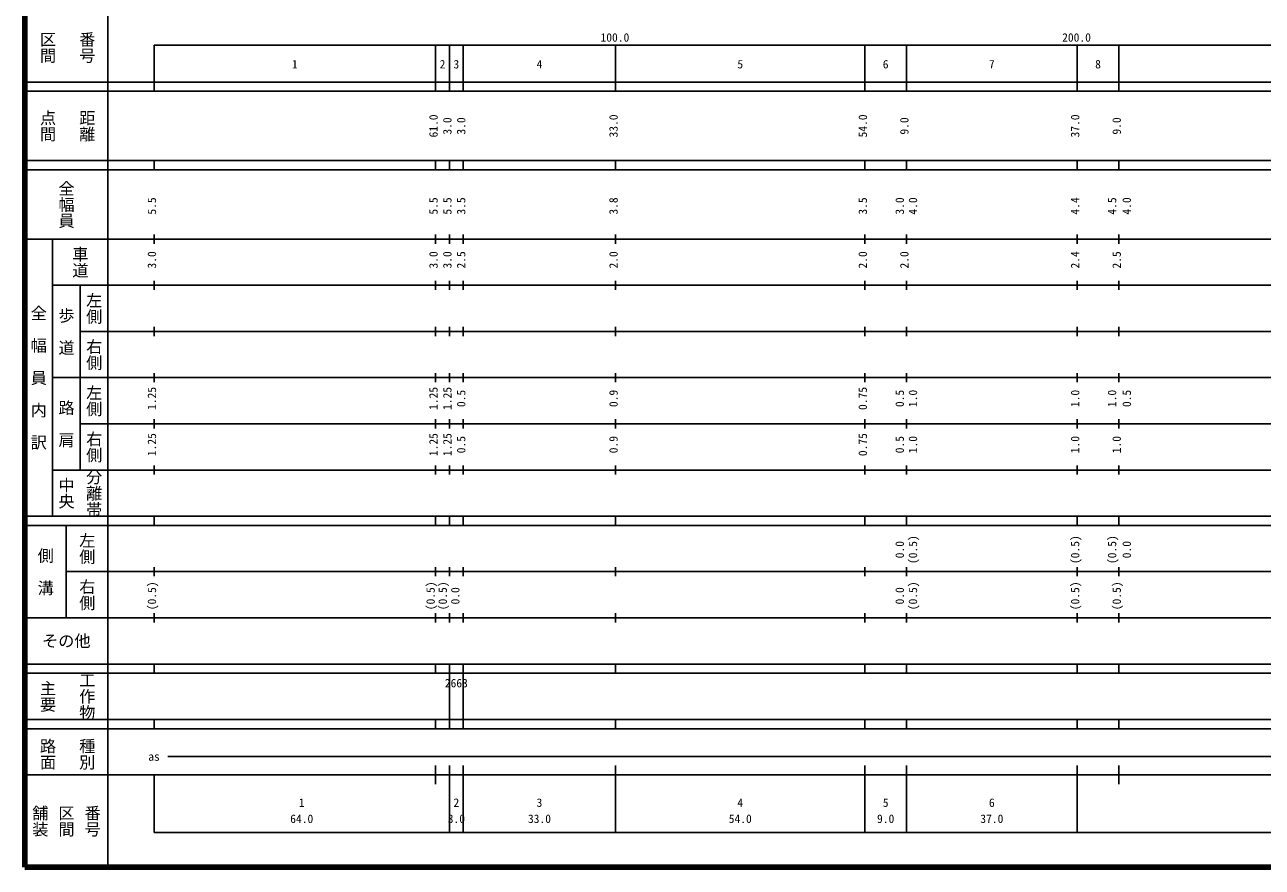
# Model space of a CAD drawing. Units: millimetres on the paper, enlarged 1000 times. Extents: x 40000 to 680000, y 20000 to 380000.
# Drawn here: x 40000 to 308077, y 20000 to 202409 of the extents above; entities that cross this region are included whole.
import ezdxf
from ezdxf.enums import TextEntityAlignment as Align

# ---------------------------------------------------------------- set-up
doc = ezdxf.new("R2010")
doc.units = ezdxf.units.MM
doc.header["$LTSCALE"] = 1000
doc.layers.add('M-TTL', color=2, linetype='Continuous', lineweight=140)
doc.layers.add('M-TTL-BAND', color=7, linetype='Continuous', lineweight=25)
doc.styles.add('@ＭＳ ゴシック', font='')
doc.styles.add('ＭＳ ゴシック', font='')
doc.styles.get('@ＭＳ ゴシック').set_extended_font_data('@MS Gothic')
doc.styles.get('ＭＳ ゴシック').set_extended_font_data('MS Gothic')

msp = doc.modelspace()

# ---------------------------------------------------------------- linework, layer by layer
at = {"layer": 'M-TTL'}
for p, q in [((40000, 380000), (40000, 20000)), ((40000, 20000), (680000, 20000))]:
    msp.add_line(p, q, dxfattribs=at)
at = {"layer": 'M-TTL-BAND'}
for p, q in [((58000, 370000), (58000, 20000)), ((68000, 198000), (579000, 198000)), ((68000, 198000), (68000, 188000)), ((129000, 188000), (129000, 198000)), ((132000, 188000), (132000, 198000)), ((135000, 188000), (135000, 198000)), ((168000, 188000), (168000, 198000)), ((222000, 188000), (222000, 198000)), ((231000, 188000), (231000, 198000)), ((268000, 188000), (268000, 198000)), ((277000, 188000), (277000, 198000)), ((40000, 190000), (579000, 190000)), ((40000, 188000), (579000, 188000)), ((40000, 173000), (579000, 173000)), ((68000, 171000), (68000, 173000)), ((129000, 171000), (129000, 173000)), ((132000, 171000), (132000, 173000)), ((135000, 171000), (135000, 173000)), ((168000, 171000), (168000, 173000)), ((222000, 171000), (222000, 173000)), ((231000, 171000), (231000, 173000)), ((268000, 171000), (268000, 173000)), ((277000, 171000), (277000, 173000)), ((40000, 171000), (579000, 171000)), ((40000, 156000), (579000, 156000)), ((46000, 96000), (46000, 156000)), ((68000, 155000), (68000, 157000)), ((129000, 155000), (129000, 157000)), ((132000, 155000), (132000, 157000)), ((135000, 155000), (135000, 157000)), ((168000, 155000), (168000, 157000)), ((222000, 155000), (222000, 157000)), ((231000, 155000), (231000, 157000)), ((268000, 155000), (268000, 157000)), ((277000, 155000), (277000, 157000)), ((46000, 146000), (579000, 146000)), ((52000, 146000), (52000, 106000)), ((68000, 145000), (68000, 147000)), ((129000, 145000), (129000, 147000)), ((132000, 145000), (132000, 147000)), ((135000, 145000), (135000, 147000)), ((168000, 145000), (168000, 147000)), ((222000, 145000), (222000, 147000)), ((231000, 145000), (231000, 147000)), ((268000, 145000), (268000, 147000)), ((277000, 145000), (277000, 147000)), ((68000, 135000), (68000, 137000)), ((129000, 135000), (129000, 137000)), ((132000, 135000), (132000, 137000)), ((135000, 135000), (135000, 137000)), ((168000, 135000), (168000, 137000)), ((222000, 135000), (222000, 137000)), ((231000, 135000), (231000, 137000)), ((268000, 135000), (268000, 137000)), ((277000, 135000), (277000, 137000)), ((52000, 136000), (579000, 136000)), ((46000, 126000), (579000, 126000)), ((68000, 125000), (68000, 127000)), ((129000, 125000), (129000, 127000)), ((132000, 125000), (132000, 127000)), ((135000, 125000), (135000, 127000)), ((168000, 125000), (168000, 127000)), ((222000, 125000), (222000, 127000)), ((231000, 125000), (231000, 127000)), ((268000, 125000), (268000, 127000)), ((277000, 125000), (277000, 127000)), ((52000, 116000), (579000, 116000)), ((68000, 115000), (68000, 117000)), ((129000, 115000), (129000, 117000)), ((132000, 115000), (132000, 117000)), ((135000, 115000), (135000, 117000)), ((168000, 115000), (168000, 117000)), ((222000, 115000), (222000, 117000)), ((231000, 115000), (231000, 117000)), ((268000, 115000), (268000, 117000)), ((277000, 115000), (277000, 117000)), ((46000, 106000), (579000, 106000)), ((68000, 105000), (68000, 107000)), ((129000, 105000), (129000, 107000)), ((132000, 105000), (132000, 107000)), ((135000, 105000), (135000, 107000)), ((168000, 105000), (168000, 107000)), ((222000, 105000), (222000, 107000)), ((231000, 105000), (231000, 107000)), ((268000, 105000), (268000, 107000)), ((277000, 105000), (277000, 107000)), ((40000, 96000), (579000, 96000)), ((40000, 94000), (579000, 94000)), ((49000, 94000), (49000, 74000)), ((68000, 94000), (68000, 96000)), ((129000, 94000), (129000, 96000)), ((132000, 94000), (132000, 96000)), ((135000, 94000), (135000, 96000)), ((168000, 94000), (168000, 96000)), ((222000, 94000), (222000, 96000)), ((231000, 94000), (231000, 96000)), ((268000, 94000), (268000, 96000)), ((277000, 94000), (277000, 96000)), ((49000, 84000), (579000, 84000)), ((68000, 83000), (68000, 85000)), ((129000, 83000), (129000, 85000)), ((132000, 83000), (132000, 85000)), ((135000, 83000), (135000, 85000)), ((168000, 83000), (168000, 85000)), ((222000, 83000), (222000, 85000)), ((231000, 83000), (231000, 85000)), ((268000, 83000), (268000, 85000)), ((277000, 83000), (277000, 85000)), ((40000, 74000), (579000, 74000)), ((68000, 73000), (68000, 75000)), ((129000, 73000), (129000, 75000)), ((132000, 73000), (132000, 75000)), ((135000, 73000), (135000, 75000)), ((168000, 73000), (168000, 75000)), ((222000, 73000), (222000, 75000)), ((231000, 73000), (231000, 75000)), ((268000, 73000), (268000, 75000)), ((277000, 73000), (277000, 75000)), ((40000, 64000), (579000, 64000)), ((40000, 62000), (579000, 62000)), ((68000, 62000), (68000, 64000)), ((129000, 62000), (129000, 64000)), ((132000, 62000), (132000, 64000)), ((132000, 52000), (132000, 62000)), ((135000, 62000), (135000, 64000)), ((135000, 52000), (135000, 62000)), ((168000, 62000), (168000, 64000)), ((222000, 62000), (222000, 64000)), ((231000, 62000), (231000, 64000)), ((268000, 62000), (268000, 64000)), ((277000, 62000), (277000, 64000)), ((40000, 52000), (579000, 52000)), ((68000, 50000), (68000, 52000)), ((129000, 50000), (129000, 52000)), ((132000, 50000), (132000, 52000)), ((135000, 50000), (135000, 52000)), ((168000, 50000), (168000, 52000)), ((222000, 50000), (222000, 52000)), ((231000, 50000), (231000, 52000)), ((268000, 50000), (268000, 52000)), ((277000, 50000), (277000, 52000)), ((40000, 50000), (579000, 50000)), ((71000, 44000), (488000, 44000)), ((129000, 38000), (129000, 42000)), ((132000, 27500), (132000, 42000)), ((135000, 27500), (135000, 42000)), ((168000, 27500), (168000, 42000)), ((222000, 27500), (222000, 42000)), ((231000, 27500), (231000, 42000)), ((268000, 27500), (268000, 42000)), ((277000, 38000), (277000, 42000)), ((40000, 40000), (579000, 40000)), ((68000, 40000), (68000, 27500)), ((68000, 27500), (579000, 27500))]:
    msp.add_line(p, q, dxfattribs=at)

# ---------------------------------------------------------------- texts
at = {"layer": 'M-TTL-BAND', "style": '@ＭＳ ゴシック'}
for s, p in [('区間', (45000, 197500)), ('番号', (53500, 197500)), ('点間', (45000, 180500)), ('距離', (53500, 180500)), ('全幅員', (49000, 163500)), ('車道', (52000, 151000)), ('左側', (55000, 141000)), ('全\u3000幅\u3000員\u3000内\u3000訳', (43000, 126000)), ('歩\u3000道', (49000, 136000)), ('右側', (55000, 131000)), ('左側', (55000, 121000)), ('路\u3000肩', (49000, 116000)), ('右側', (55000, 111000)), ('分離帯', (55000, 101000)), ('中央', (49000, 101000)), ('左側', (53500, 89000)), ('側\u3000溝', (44500, 84000)), ('右側', (53500, 79000)), ('工作物', (53500, 57000)), ('主要', (45000, 57000)), ('路面', (45000, 44500)), ('種別', (53500, 44500)), ('舗装', (43333, 30000)), ('区間', (49000, 30000)), ('番号', (54667, 30000))]:
    msp.add_text(s, height=2566, rotation=270, dxfattribs=at).set_placement(p, align=Align.MIDDLE_CENTER)
at = {"layer": 'M-TTL-BAND', "style": 'ＭＳ ゴシック'}
for s, p in [('100.0', (167844, 198195)), ('200.0', (267844, 198195)), ('1', (98500, 192405)), ('2', (130500, 192405)), ('3', (133500, 192405)), ('4', (151500, 192405)), ('5', (195000, 192405)), ('6', (226500, 192405)), ('7', (249500, 192405)), ('8', (272500, 192405)), ('as', (68000, 42500)), ('1', (100000, 32523)), ('2', (133500, 32523)), ('3', (151500, 32523)), ('4', (195000, 32523)), ('5', (226500, 32523)), ('6', (249500, 32523)), ('64.0', (100000, 29033)), ('3.0', (133500, 29033)), ('33.0', (151500, 29033)), ('54.0', (195000, 29033)), ('9.0', (226500, 29033)), ('37.0', (249500, 29033))]:
    msp.add_text(s, height=1833, dxfattribs=at).set_placement(p, align=Align.BOTTOM_CENTER)
for s, p in [('61.0', (130000, 180500)), ('33.0', (169000, 180500)), ('54.0', (223000, 180500)), ('37.0', (269000, 180500)), ('3.0', (133000, 180500)), ('3.0', (136000, 180500)), ('9.0', (232000, 180500)), ('9.0', (278000, 180500)), ('5.5', (69000, 163174)), ('5.5', (130000, 163174)), ('5.5', (133000, 163174)), ('3.5', (136000, 163174)), ('3.8', (169000, 163174)), ('3.5', (223000, 163174)), ('3.0', (231000, 163174)), ('4.0', (233862, 163174)), ('4.4', (269000, 163174)), ('4.5', (277000, 163174)), ('4.0', (280183, 163174)), ('3.0', (69000, 151500)), ('3.0', (130000, 151500)), ('3.0', (133000, 151500)), ('2.5', (136000, 151500)), ('2.0', (169000, 151500)), ('2.0', (223000, 151500)), ('2.0', (232000, 151500)), ('2.4', (269000, 151500)), ('2.5', (278000, 151500)), ('1.25', (69000, 121500)), ('1.25', (130000, 121500)), ('1.25', (133000, 121500)), ('0.75', (223000, 121500)), ('0.5', (136000, 121500)), ('0.9', (169000, 121500)), ('0.5', (231000, 121500)), ('1.0', (233862, 121500)), ('1.0', (269000, 121500)), ('1.0', (277000, 121500)), ('0.5', (280183, 121500)), ('1.25', (69000, 111500)), ('1.25', (130000, 111500)), ('1.25', (133000, 111500)), ('0.5', (136000, 111500)), ('0.9', (169000, 111500)), ('0.75', (223000, 111500)), ('0.5', (231000, 111500)), ('1.0', (233862, 111500)), ('1.0', (269000, 111500)), ('1.0', (278000, 111500)), ('(0.5)', (233862, 88764)), ('(0.5)', (269000, 88764)), ('(0.5)', (277000, 88764)), ('0.0', (231000, 88764)), ('0.0', (280183, 88764)), ('(0.5)', (69000, 78764)), ('(0.5)', (129372, 78764)), ('(0.5)', (132000, 78764)), ('0.0', (134724, 78764)), ('0.0', (231000, 78764)), ('(0.5)', (233862, 78764)), ('(0.5)', (269000, 78764)), ('(0.5)', (278000, 78764))]:
    msp.add_text(s, height=1833, rotation=90, dxfattribs=at).set_placement(p, align=Align.BOTTOM_CENTER)
msp.add_text('その他', height=2566, dxfattribs=at).set_placement((49000, 69000), align=Align.MIDDLE_CENTER)
msp.add_text('2663', height=1833, dxfattribs=at).set_placement((131000, 58405), align=Align.BOTTOM_LEFT)

doc.saveas('drawing.dxf')
